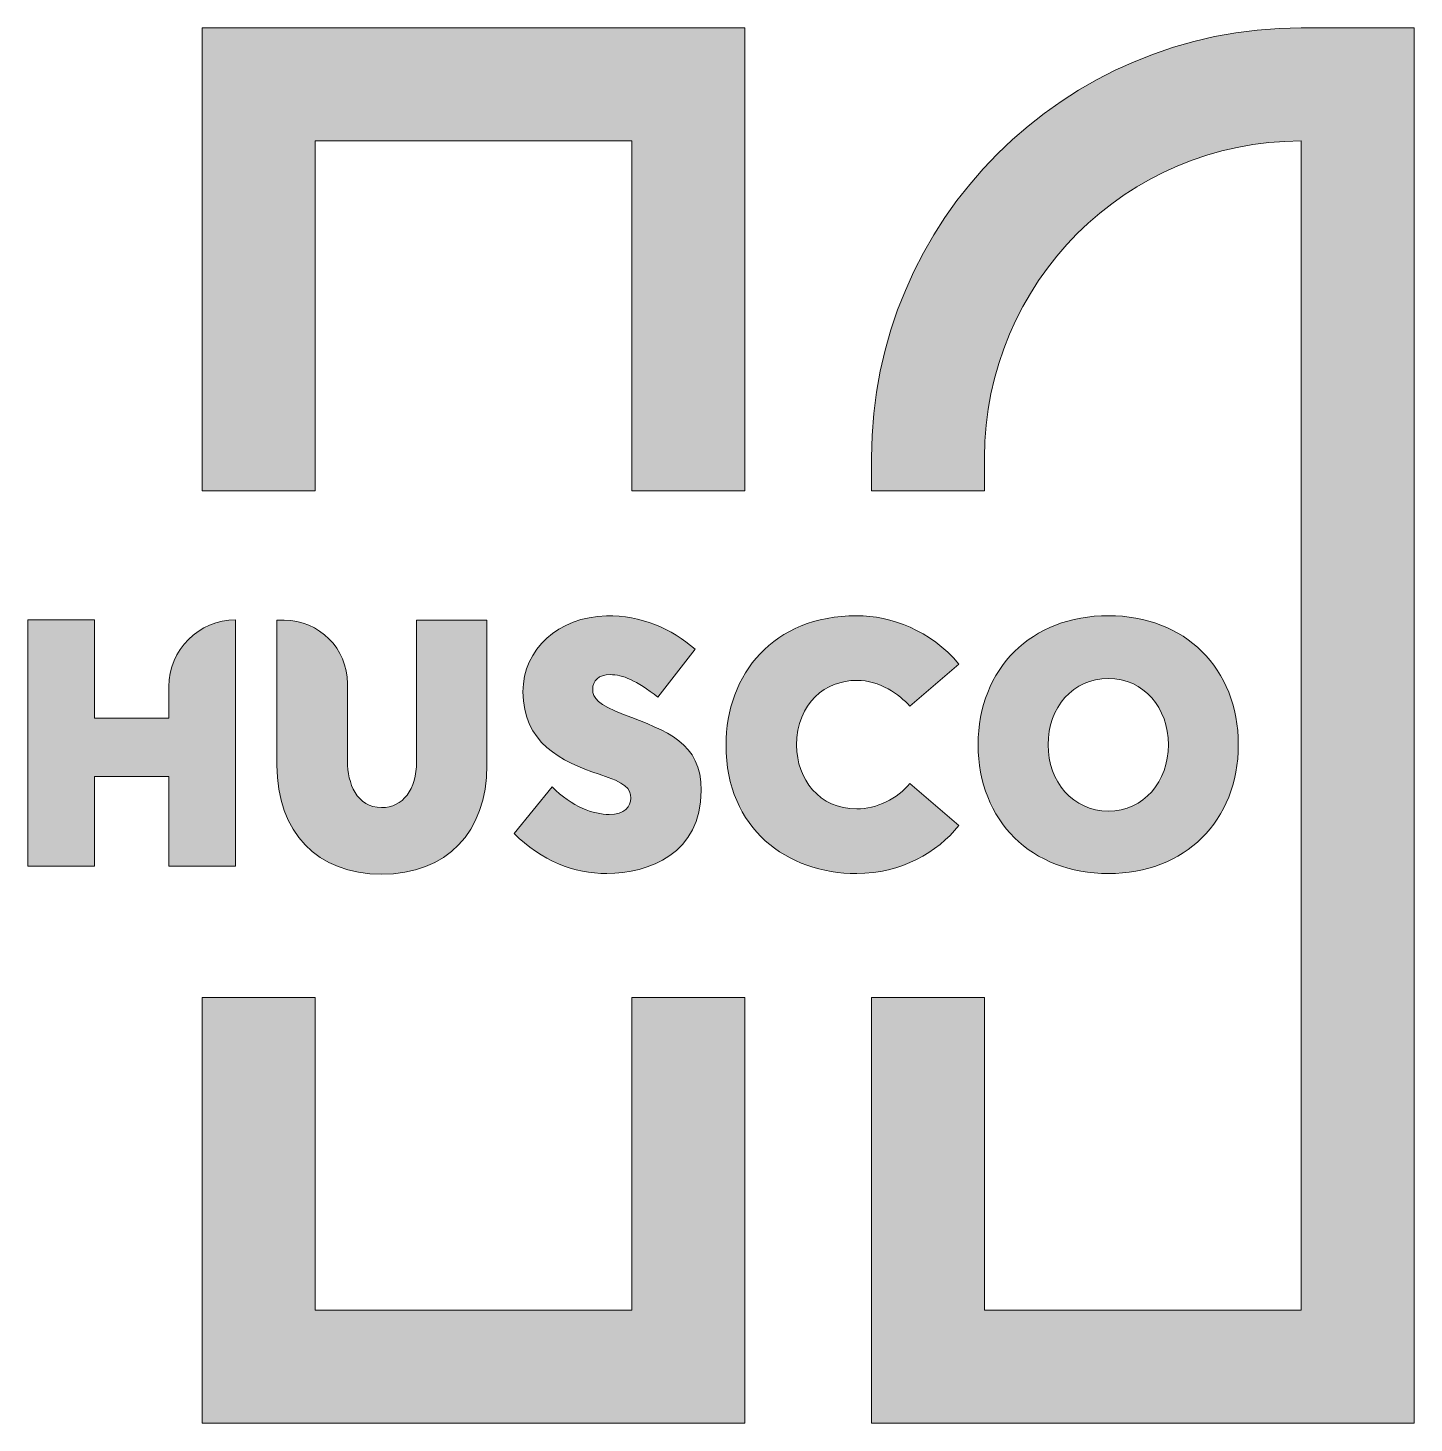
# Model space of a CAD drawing. Header units: inches. Extents: x 1.18 to 3.83, y -3.84 to -1.17.
import ezdxf

# ---------------------------------------------------------------- set-up
doc = ezdxf.new("R2010")
doc.units = ezdxf.units.IN
doc.header["$MEASUREMENT"] = 0
doc.layers.add('Layer 1', color=7, linetype='Continuous')

# ---------------------------------------------------------------- blocks, each defined once
blk = doc.blocks.new('block 3')
at = {"layer": 'Layer 1', "true_color": 0x0054a6}
h = blk.add_hatch(color=154, dxfattribs=at)
h.dxf.hatch_style = 2
edge = h.paths.add_edge_path()
edge.add_spline(control_points=[(2.1068, -2.7092), (2.1068, -2.7092), (2.1792, -2.62), (2.1792, -2.62), (2.217, -2.6585), (2.2591, -2.673), (2.2884, -2.673), (2.3184, -2.673), (2.3296, -2.6572), (2.3296, -2.6421), (2.3296, -2.623), (2.3203, -2.6131), (2.269, -2.596), (2.1963, -2.5717), (2.1236, -2.5361), (2.1236, -2.4384), (2.1236, -2.3571), (2.1913, -2.2956), (2.2832, -2.2936), (2.349, -2.2923), (2.4075, -2.3179), (2.4526, -2.3574), (2.4526, -2.3574), (2.3816, -2.4489), (2.3816, -2.4489), (2.3401, -2.4167), (2.3141, -2.4058), (2.2904, -2.4058), (2.2677, -2.4058), (2.2568, -2.417), (2.2568, -2.4341), (2.2568, -2.4502), (2.267, -2.4631), (2.3157, -2.4818), (2.4003, -2.5144), (2.4642, -2.5351), (2.4642, -2.6273), (2.4642, -2.7471), (2.3641, -2.7859), (2.2838, -2.7859), (2.2216, -2.7859), (2.1581, -2.7612), (2.1068, -2.7092)], knot_values=[0, 0, 0, 0, 1, 1, 1, 2, 2, 2, 3, 3, 3, 4, 4, 4, 5, 5, 5, 6, 6, 6, 7, 7, 7, 8, 8, 8, 9, 9, 9, 10, 10, 10, 11, 11, 11, 12, 12, 12, 13, 13, 13, 14, 14, 14, 14], degree=3, periodic=1)
h = blk.add_hatch(color=154, dxfattribs=at)
h.dxf.hatch_style = 2
edge = h.paths.add_edge_path()
edge.add_spline(control_points=[(1.1774, -2.3013), (1.1774, -2.3013), (1.3048, -2.3013), (1.3048, -2.3013), (1.3048, -2.3013), (1.3048, -2.4889), (1.3048, -2.4889), (1.3048, -2.4889), (1.4468, -2.4889), (1.4468, -2.4889), (1.4468, -2.4889), (1.4468, -2.4287), (1.4468, -2.4287), (1.4468, -2.3583), (1.5039, -2.3013), (1.5743, -2.3013), (1.5743, -2.3013), (1.5743, -2.3013), (1.5743, -2.3013), (1.5743, -2.3013), (1.5743, -2.7719), (1.5743, -2.7719), (1.5743, -2.7719), (1.4468, -2.7719), (1.4468, -2.7719), (1.4468, -2.7719), (1.4468, -2.6005), (1.4468, -2.6005), (1.4468, -2.6005), (1.3048, -2.6005), (1.3048, -2.6005), (1.3048, -2.6005), (1.3048, -2.7719), (1.3048, -2.7719), (1.3048, -2.7719), (1.1774, -2.7719), (1.1774, -2.7719), (1.1774, -2.7719), (1.1774, -2.3013), (1.1774, -2.3013)], knot_values=[0, 0, 0, 0, 1, 1, 1, 2, 2, 2, 3, 3, 3, 4, 4, 4, 5, 5, 5, 6, 6, 6, 7, 7, 7, 8, 8, 8, 9, 9, 9, 10, 10, 10, 11, 11, 11, 12, 12, 12, 13, 13, 13, 13], degree=3, periodic=1)
h = blk.add_hatch(color=154, dxfattribs=at)
h.dxf.hatch_style = 2
edge = h.paths.add_edge_path()
edge.add_spline(control_points=[(1.9202, -2.3018), (1.9202, -2.3018), (1.9202, -2.5719), (1.9202, -2.5719), (1.9202, -2.6253), (1.894, -2.6598), (1.8534, -2.6598), (1.8053, -2.6598), (1.7882, -2.6125), (1.7882, -2.5719), (1.7882, -2.5719), (1.7882, -2.4227), (1.7882, -2.4227), (1.7882, -2.356), (1.7339, -2.3018), (1.6673, -2.3018), (1.6673, -2.3018), (1.6534, -2.3018), (1.6534, -2.3018), (1.6534, -2.3018), (1.6534, -2.5788), (1.6534, -2.5788), (1.6534, -2.7073), (1.73, -2.7872), (1.8534, -2.7872), (1.9776, -2.7872), (2.0547, -2.7073), (2.0547, -2.5788), (2.0547, -2.5788), (2.0547, -2.3018), (2.0547, -2.3018), (2.0547, -2.3018), (1.9202, -2.3018), (1.9202, -2.3018)], knot_values=[0, 0, 0, 0, 1, 1, 1, 2, 2, 2, 3, 3, 3, 4, 4, 4, 5, 5, 5, 6, 6, 6, 7, 7, 7, 8, 8, 8, 9, 9, 9, 10, 10, 10, 11, 11, 11, 11], degree=3, periodic=1)
h = blk.add_hatch(color=154, dxfattribs=at)
h.dxf.hatch_style = 2
edge = h.paths.add_edge_path()
edge.add_spline(control_points=[(2.7614, -2.7859), (2.6282, -2.7859), (2.5117, -2.7003), (2.5117, -2.5407), (2.5117, -2.4042), (2.6018, -2.2933), (2.7614, -2.2933), (2.8269, -2.2933), (2.9026, -2.3209), (2.9566, -2.3857), (2.9566, -2.3857), (2.8628, -2.466), (2.8628, -2.466), (2.8427, -2.4436), (2.8062, -2.4167), (2.7614, -2.4167), (2.7022, -2.4167), (2.6466, -2.4594), (2.6466, -2.5407), (2.6466, -2.6055), (2.6897, -2.6625), (2.7614, -2.6625), (2.7993, -2.6625), (2.8394, -2.6424), (2.8628, -2.6138), (2.8628, -2.6138), (2.9566, -2.6944), (2.9566, -2.6944), (2.9151, -2.7451), (2.8467, -2.7859), (2.7614, -2.7859), (2.7614, -2.7859), (2.7614, -2.7859), (2.7614, -2.7859)], knot_values=[0, 0, 0, 0, 1, 1, 1, 2, 2, 2, 3, 3, 3, 4, 4, 4, 5, 5, 5, 6, 6, 6, 7, 7, 7, 8, 8, 8, 9, 9, 9, 10, 10, 10, 11, 11, 11, 11], degree=3, periodic=1)
h = blk.add_hatch(color=154, dxfattribs=at)
h.dxf.hatch_style = 2
edge = h.paths.add_edge_path()
edge.add_spline(control_points=[(3.2426, -2.7859), (3.0951, -2.7859), (2.9935, -2.6852), (2.9935, -2.5397), (2.9935, -2.3939), (3.0951, -2.2932), (3.2426, -2.2932), (3.388, -2.2932), (3.4907, -2.393), (3.4907, -2.5397), (3.4907, -2.6862), (3.388, -2.7859), (3.2426, -2.7859), (3.2426, -2.7859), (3.2426, -2.7859), (3.2426, -2.7859)], knot_values=[0, 0, 0, 0, 1, 1, 1, 2, 2, 2, 3, 3, 3, 4, 4, 4, 5, 5, 5, 5], degree=3, periodic=1)
edge = h.paths.add_edge_path()
edge.add_spline(control_points=[(3.2422, -2.6664), (3.3104, -2.6664), (3.3571, -2.6102), (3.3571, -2.5397), (3.3571, -2.4693), (3.3104, -2.413), (3.2422, -2.413), (3.1748, -2.413), (3.1271, -2.4686), (3.1271, -2.5397), (3.1271, -2.6105), (3.1748, -2.6664), (3.2422, -2.6664), (3.2422, -2.6664), (3.2422, -2.6664), (3.2422, -2.6664)], knot_values=[0, 0, 0, 0, 1, 1, 1, 2, 2, 2, 3, 3, 3, 4, 4, 4, 5, 5, 5, 5], degree=3, periodic=1)
at = {"layer": 'Layer 1', "lineweight": 0}
for points, knots in [([(2.1068, -2.7092), (2.1068, -2.7092), (2.1792, -2.62), (2.1792, -2.62), (2.217, -2.6585), (2.2591, -2.673), (2.2884, -2.673), (2.3184, -2.673), (2.3296, -2.6572), (2.3296, -2.6421), (2.3296, -2.623), (2.3203, -2.6131), (2.269, -2.596), (2.1963, -2.5717), (2.1236, -2.5361), (2.1236, -2.4384), (2.1236, -2.3571), (2.1913, -2.2956), (2.2832, -2.2936), (2.349, -2.2923), (2.4075, -2.3179), (2.4526, -2.3574), (2.4526, -2.3574), (2.3816, -2.4489), (2.3816, -2.4489), (2.3401, -2.4167), (2.3141, -2.4058), (2.2904, -2.4058), (2.2677, -2.4058), (2.2568, -2.417), (2.2568, -2.4341), (2.2568, -2.4502), (2.267, -2.4631), (2.3157, -2.4818), (2.4003, -2.5144), (2.4642, -2.5351), (2.4642, -2.6273), (2.4642, -2.7471), (2.3641, -2.7859), (2.2838, -2.7859), (2.2216, -2.7859), (2.1581, -2.7612), (2.1068, -2.7092)], [0, 0, 0, 0, 1, 1, 1, 2, 2, 2, 3, 3, 3, 4, 4, 4, 5, 5, 5, 6, 6, 6, 7, 7, 7, 8, 8, 8, 9, 9, 9, 10, 10, 10, 11, 11, 11, 12, 12, 12, 13, 13, 13, 14, 14, 14, 14]), ([(1.1774, -2.3013), (1.1774, -2.3013), (1.3048, -2.3013), (1.3048, -2.3013), (1.3048, -2.3013), (1.3048, -2.4889), (1.3048, -2.4889), (1.3048, -2.4889), (1.4468, -2.4889), (1.4468, -2.4889), (1.4468, -2.4889), (1.4468, -2.4287), (1.4468, -2.4287), (1.4468, -2.3583), (1.5039, -2.3013), (1.5743, -2.3013), (1.5743, -2.3013), (1.5743, -2.3013), (1.5743, -2.3013), (1.5743, -2.3013), (1.5743, -2.7719), (1.5743, -2.7719), (1.5743, -2.7719), (1.4468, -2.7719), (1.4468, -2.7719), (1.4468, -2.7719), (1.4468, -2.6005), (1.4468, -2.6005), (1.4468, -2.6005), (1.3048, -2.6005), (1.3048, -2.6005), (1.3048, -2.6005), (1.3048, -2.7719), (1.3048, -2.7719), (1.3048, -2.7719), (1.1774, -2.7719), (1.1774, -2.7719), (1.1774, -2.7719), (1.1774, -2.3013), (1.1774, -2.3013)], [0, 0, 0, 0, 1, 1, 1, 2, 2, 2, 3, 3, 3, 4, 4, 4, 5, 5, 5, 6, 6, 6, 7, 7, 7, 8, 8, 8, 9, 9, 9, 10, 10, 10, 11, 11, 11, 12, 12, 12, 13, 13, 13, 13]), ([(1.9202, -2.3018), (1.9202, -2.3018), (1.9202, -2.5719), (1.9202, -2.5719), (1.9202, -2.6253), (1.894, -2.6598), (1.8534, -2.6598), (1.8053, -2.6598), (1.7882, -2.6125), (1.7882, -2.5719), (1.7882, -2.5719), (1.7882, -2.4227), (1.7882, -2.4227), (1.7882, -2.356), (1.7339, -2.3018), (1.6673, -2.3018), (1.6673, -2.3018), (1.6534, -2.3018), (1.6534, -2.3018), (1.6534, -2.3018), (1.6534, -2.5788), (1.6534, -2.5788), (1.6534, -2.7073), (1.73, -2.7872), (1.8534, -2.7872), (1.9776, -2.7872), (2.0547, -2.7073), (2.0547, -2.5788), (2.0547, -2.5788), (2.0547, -2.3018), (2.0547, -2.3018), (2.0547, -2.3018), (1.9202, -2.3018), (1.9202, -2.3018)], [0, 0, 0, 0, 1, 1, 1, 2, 2, 2, 3, 3, 3, 4, 4, 4, 5, 5, 5, 6, 6, 6, 7, 7, 7, 8, 8, 8, 9, 9, 9, 10, 10, 10, 11, 11, 11, 11]), ([(2.7614, -2.7859), (2.6282, -2.7859), (2.5117, -2.7003), (2.5117, -2.5407), (2.5117, -2.4042), (2.6018, -2.2933), (2.7614, -2.2933), (2.8269, -2.2933), (2.9026, -2.3209), (2.9566, -2.3857), (2.9566, -2.3857), (2.8628, -2.466), (2.8628, -2.466), (2.8427, -2.4436), (2.8062, -2.4167), (2.7614, -2.4167), (2.7022, -2.4167), (2.6466, -2.4594), (2.6466, -2.5407), (2.6466, -2.6055), (2.6897, -2.6625), (2.7614, -2.6625), (2.7993, -2.6625), (2.8394, -2.6424), (2.8628, -2.6138), (2.8628, -2.6138), (2.9566, -2.6944), (2.9566, -2.6944), (2.9151, -2.7451), (2.8467, -2.7859), (2.7614, -2.7859), (2.7614, -2.7859), (2.7614, -2.7859), (2.7614, -2.7859)], [0, 0, 0, 0, 1, 1, 1, 2, 2, 2, 3, 3, 3, 4, 4, 4, 5, 5, 5, 6, 6, 6, 7, 7, 7, 8, 8, 8, 9, 9, 9, 10, 10, 10, 11, 11, 11, 11]), ([(3.2426, -2.7859), (3.0951, -2.7859), (2.9935, -2.6852), (2.9935, -2.5397), (2.9935, -2.3939), (3.0951, -2.2932), (3.2426, -2.2932), (3.388, -2.2932), (3.4907, -2.393), (3.4907, -2.5397), (3.4907, -2.6862), (3.388, -2.7859), (3.2426, -2.7859), (3.2426, -2.7859), (3.2426, -2.7859), (3.2426, -2.7859)], [0, 0, 0, 0, 1, 1, 1, 2, 2, 2, 3, 3, 3, 4, 4, 4, 5, 5, 5, 5]), ([(3.2422, -2.6664), (3.3104, -2.6664), (3.3571, -2.6102), (3.3571, -2.5397), (3.3571, -2.4693), (3.3104, -2.413), (3.2422, -2.413), (3.1748, -2.413), (3.1271, -2.4686), (3.1271, -2.5397), (3.1271, -2.6105), (3.1748, -2.6664), (3.2422, -2.6664), (3.2422, -2.6664), (3.2422, -2.6664), (3.2422, -2.6664)], [0, 0, 0, 0, 1, 1, 1, 2, 2, 2, 3, 3, 3, 4, 4, 4, 5, 5, 5, 5])]:
    blk.add_open_spline(points, degree=3, knots=knots, dxfattribs=at)
blk = doc.blocks.new('block 4')
at = {"layer": 'Layer 1', "true_color": 0x0054a6}
h = blk.add_hatch(color=154, dxfattribs=at)
h.dxf.hatch_style = 2
h.paths.add_polyline_path([(1.7266, -2.0545), (1.7266, -1.3859), (2.3316, -1.3859), (2.3316, -2.0545), (2.5475, -2.0545), (2.5475, -1.3859), (2.5475, -1.1699), (2.3316, -1.1699), (1.7266, -1.1699), (1.5106, -1.1699), (1.5106, -1.3859), (1.5106, -2.0545)])
h = blk.add_hatch(color=154, dxfattribs=at)
h.dxf.hatch_style = 2
edge = h.paths.add_edge_path()
edge.add_spline(control_points=[(3.6107, -1.1699), (3.158, -1.1699), (2.7897, -1.5382), (2.7897, -1.9909), (2.7897, -1.9909), (2.7897, -2.0545), (2.7897, -2.0545), (2.7897, -2.0545), (3.0057, -2.0545), (3.0057, -2.0545), (3.0057, -2.0545), (3.0057, -1.9909), (3.0057, -1.9909), (3.0057, -1.6568), (3.2766, -1.3859), (3.6107, -1.3859), (3.6107, -1.3859), (3.6107, -3.6201), (3.6107, -3.6201), (3.6107, -3.6201), (3.0057, -3.6201), (3.0057, -3.6201), (3.0057, -3.6201), (3.0057, -3.0225), (3.0057, -3.0225), (3.0057, -3.0225), (2.7897, -3.0225), (2.7897, -3.0225), (2.7897, -3.0225), (2.7897, -3.6201), (2.7897, -3.6201), (2.7897, -3.6201), (2.7897, -3.8361), (2.7897, -3.8361), (2.7897, -3.8361), (3.0057, -3.8361), (3.0057, -3.8361), (3.0057, -3.8361), (3.6107, -3.8361), (3.6107, -3.8361), (3.6107, -3.8361), (3.8267, -3.8361), (3.8267, -3.8361), (3.8267, -3.8361), (3.8267, -3.6201), (3.8267, -3.6201), (3.8267, -3.6201), (3.8267, -1.3859), (3.8267, -1.3859), (3.8267, -1.3859), (3.8267, -1.1699), (3.8267, -1.1699), (3.8267, -1.1699), (3.6107, -1.1699), (3.6107, -1.1699)], knot_values=[0, 0, 0, 0, 1, 1, 1, 2, 2, 2, 3, 3, 3, 4, 4, 4, 5, 5, 5, 6, 6, 6, 7, 7, 7, 8, 8, 8, 9, 9, 9, 10, 10, 10, 11, 11, 11, 12, 12, 12, 13, 13, 13, 14, 14, 14, 15, 15, 15, 16, 16, 16, 17, 17, 17, 18, 18, 18, 18], degree=3, periodic=1)
h = blk.add_hatch(color=154, dxfattribs=at)
h.dxf.hatch_style = 2
h.paths.add_polyline_path([(2.3316, -3.0225), (2.3316, -3.6201), (1.7266, -3.6201), (1.7266, -3.0225), (1.5106, -3.0225), (1.5106, -3.6201), (1.5106, -3.8361), (1.7266, -3.8361), (2.3316, -3.8361), (2.5475, -3.8361), (2.5475, -3.6201), (2.5475, -3.0225)])
at = {"layer": 'Layer 1', "lineweight": 0}
for points in [[(1.7266, -2.0545), (1.7266, -1.3859), (2.3316, -1.3859), (2.3316, -2.0545), (2.5475, -2.0545), (2.5475, -1.3859), (2.5475, -1.1699), (2.3316, -1.1699), (1.7266, -1.1699), (1.5106, -1.1699), (1.5106, -1.3859), (1.5106, -2.0545), (1.7266, -2.0545)], [(2.3316, -3.0225), (2.3316, -3.6201), (1.7266, -3.6201), (1.7266, -3.0225), (1.5106, -3.0225), (1.5106, -3.6201), (1.5106, -3.8361), (1.7266, -3.8361), (2.3316, -3.8361), (2.5475, -3.8361), (2.5475, -3.6201), (2.5475, -3.0225), (2.3316, -3.0225)]]:
    blk.add_lwpolyline(points, dxfattribs=at)
blk.add_open_spline([(3.6107, -1.1699), (3.158, -1.1699), (2.7897, -1.5382), (2.7897, -1.9909), (2.7897, -1.9909), (2.7897, -2.0545), (2.7897, -2.0545), (2.7897, -2.0545), (3.0057, -2.0545), (3.0057, -2.0545), (3.0057, -2.0545), (3.0057, -1.9909), (3.0057, -1.9909), (3.0057, -1.6568), (3.2766, -1.3859), (3.6107, -1.3859), (3.6107, -1.3859), (3.6107, -3.6201), (3.6107, -3.6201), (3.6107, -3.6201), (3.0057, -3.6201), (3.0057, -3.6201), (3.0057, -3.6201), (3.0057, -3.0225), (3.0057, -3.0225), (3.0057, -3.0225), (2.7897, -3.0225), (2.7897, -3.0225), (2.7897, -3.0225), (2.7897, -3.6201), (2.7897, -3.6201), (2.7897, -3.6201), (2.7897, -3.8361), (2.7897, -3.8361), (2.7897, -3.8361), (3.0057, -3.8361), (3.0057, -3.8361), (3.0057, -3.8361), (3.6107, -3.8361), (3.6107, -3.8361), (3.6107, -3.8361), (3.8267, -3.8361), (3.8267, -3.8361), (3.8267, -3.8361), (3.8267, -3.6201), (3.8267, -3.6201), (3.8267, -3.6201), (3.8267, -1.3859), (3.8267, -1.3859), (3.8267, -1.3859), (3.8267, -1.1699), (3.8267, -1.1699), (3.8267, -1.1699), (3.6107, -1.1699), (3.6107, -1.1699)], degree=3, knots=[0, 0, 0, 0, 1, 1, 1, 2, 2, 2, 3, 3, 3, 4, 4, 4, 5, 5, 5, 6, 6, 6, 7, 7, 7, 8, 8, 8, 9, 9, 9, 10, 10, 10, 11, 11, 11, 12, 12, 12, 13, 13, 13, 14, 14, 14, 15, 15, 15, 16, 16, 16, 17, 17, 17, 18, 18, 18, 18], dxfattribs=at)
blk = doc.blocks.new('block 2')
at = {"layer": 'Layer 1'}
for name in ['block 4', 'block 3']:
    blk.add_blockref(name, (0, 0), dxfattribs=at)

msp = doc.modelspace()

# ---------------------------------------------------------------- block references
at = {"layer": 'Layer 1'}
msp.add_blockref('block 2', (0, 0), dxfattribs=at)

doc.saveas('drawing.dxf')
